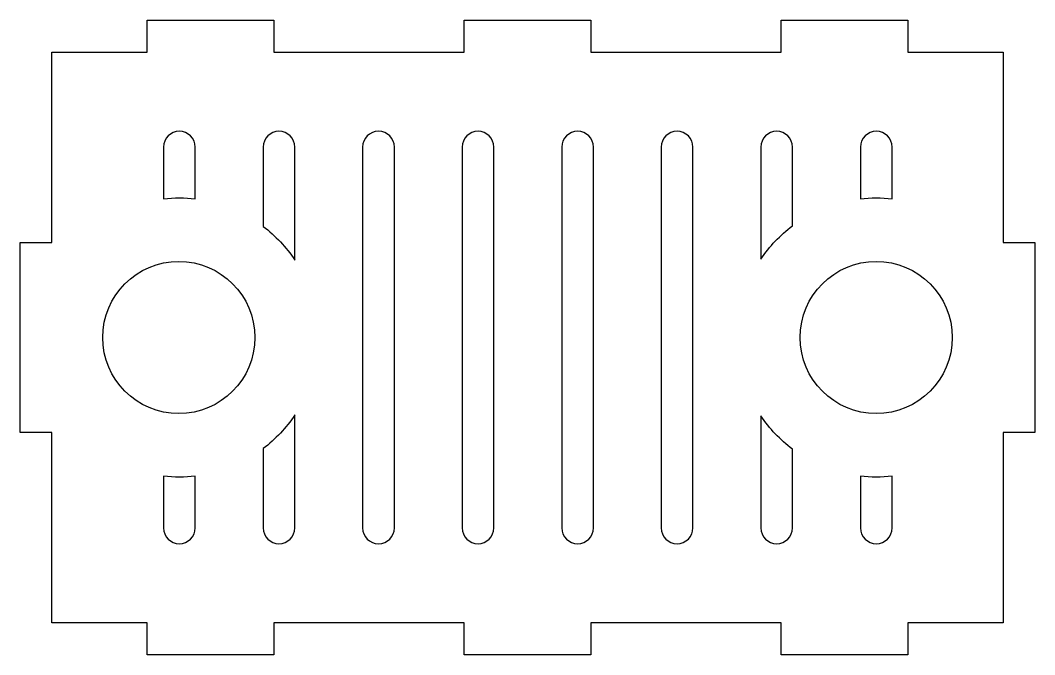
# Model space of a CAD drawing. Header units: millimetres. Extents: x -80 to 80, y -50 to 50.
import ezdxf

# ---------------------------------------------------------------- set-up
doc = ezdxf.new("R2010")
doc.units = ezdxf.units.MM
doc.layers.get('0').update_dxf_attribs({"linetype": 'CONTINUOUS'})

msp = doc.modelspace()

# ---------------------------------------------------------------- linework, layer by layer
msp.add_lwpolyline([(80, -15), (75, -15), (75, -45), (60, -45), (60, -50), (40, -50), (40, -45), (10, -45), (10, -50), (-10, -50), (-10, -45), (-40, -45), (-40, -50), (-60, -50), (-60, -45), (-75, -45), (-75, -15), (-80, -15), (-80, 15), (-75, 15), (-75, 45), (-60, 45), (-60, 50), (-40, 50), (-40, 45), (-10, 45), (-10, 50), (10, 50), (10, 45), (40, 45), (40, 50), (60, 50), (60, 45), (75, 45), (75, 15), (80, 15)], close=True)
for points in [[(-57.4, 30), (-57.4, 21.87, -0.057003), (-52.4, 21.85), (-52.4, 30, 1)], [(-41.7, 17.52, -0.083488), (-36.7, 12.21), (-36.7, 30, 1), (-41.7, 30)], [(-26, 30), (-26, -30, 1), (-21, -30), (-21, 30, 1)], [(-10.3, 30), (-10.3, -30, 1), (-5.3, -30), (-5.3, 30, 1)], [(5.4, 30), (5.4, -30, 1), (10.4, -30), (10.4, 30, 1)], [(21.1, 30), (21.1, -30, 1), (26.1, -30), (26.1, 30, 1)], [(36.8, 12.36, -0.082873), (41.8, 17.6), (41.8, 30, 1), (36.8, 30)], [(52.5, 30), (52.5, 21.86, -0.057003), (57.5, 21.86), (57.5, 30, 1)], [(-36.7, -30), (-36.7, -12.21, -0.083488), (-41.7, -17.52), (-41.7, -30, 1)], [(41.8, -30), (41.8, -17.6, -0.082873), (36.8, -12.36), (36.8, -30, 1)], [(-52.4, -30), (-52.4, -21.85, -0.057003), (-57.4, -21.87), (-57.4, -30, 1)], [(57.5, -30), (57.5, -21.86, -0.057003), (52.5, -21.86), (52.5, -30, 1)]]:
    msp.add_lwpolyline(points, format="xyb", close=True)
for centre in [(-55, 0), (55, 0)]:
    msp.add_circle(centre, 12)

doc.saveas('drawing.dxf')
